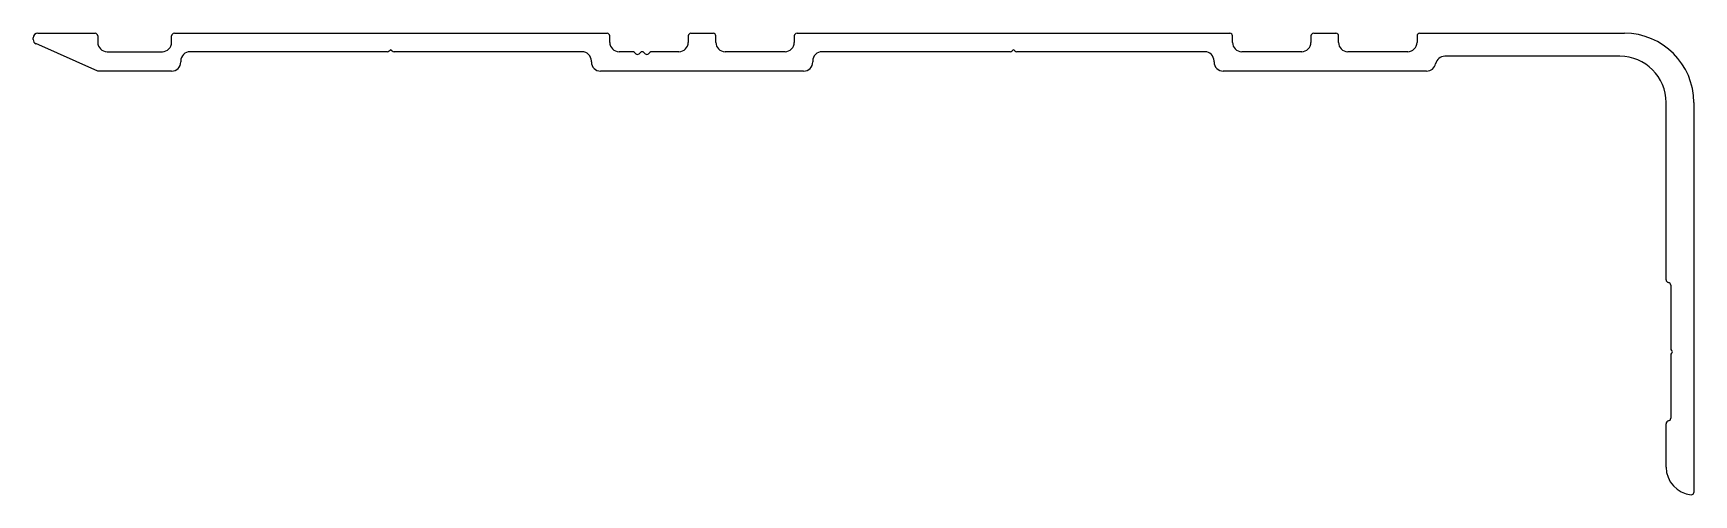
# Model space of a CAD drawing. Extents: x 1796 to 1976, y 1672 to 1722.
import ezdxf

# ---------------------------------------------------------------- set-up
doc = ezdxf.new("R2010")
doc.units = 0
doc.layers.get('0').update_dxf_attribs({"linetype": 'CONTINUOUS'})

msp = doc.modelspace()

# ---------------------------------------------------------------- linework, layer by layer
for p, q in [((1796.42, 1721.23), (1796.42, 1721.41)), ((1796.92, 1721.91), (1803.12, 1721.91)), ((1803.42, 1721.61), (1803.42, 1720.91)), ((1811.42, 1720.91), (1811.42, 1721.61)), ((1811.72, 1721.91), (1858.62, 1721.91)), ((1858.92, 1720.91), (1858.92, 1721.61)), ((1867.42, 1721.61), (1867.42, 1720.91)), ((1867.72, 1721.91), (1870.12, 1721.91)), ((1870.42, 1720.91), (1870.42, 1721.61)), ((1878.92, 1721.61), (1878.92, 1720.91)), ((1879.22, 1721.91), (1926.12, 1721.91)), ((1926.42, 1720.91), (1926.42, 1721.61)), ((1934.92, 1721.61), (1934.92, 1720.91)), ((1935.22, 1721.91), (1937.62, 1721.91)), ((1937.92, 1720.91), (1937.92, 1721.61)), ((1946.42, 1721.61), (1946.42, 1720.91)), ((1946.72, 1721.91), (1968.92, 1721.91)), ((1803.42, 1717.81), (1796.72, 1720.78)), ((1804.42, 1719.91), (1810.42, 1719.91)), ((1834.81, 1719.91), (1813.42, 1719.91)), ((1835.02, 1720), (1835.1, 1720.08)), ((1835.24, 1720.08), (1835.33, 1720)), ((1855.92, 1719.91), (1835.54, 1719.91)), ((1861.41, 1719.91), (1859.92, 1719.91)), ((1861.75, 1719.68), (1861.59, 1719.84)), ((1862.26, 1719.84), (1862.1, 1719.68)), ((1862.61, 1719.84), (1862.77, 1719.68)), ((1863.12, 1719.68), (1863.27, 1719.84)), ((1866.42, 1719.91), (1863.45, 1719.91)), ((1877.92, 1719.91), (1871.42, 1719.91)), ((1902.31, 1719.91), (1881.92, 1719.91)), ((1902.52, 1720), (1902.6, 1720.08)), ((1902.74, 1720.08), (1902.83, 1720)), ((1923.42, 1719.91), (1903.04, 1719.91)), ((1933.92, 1719.91), (1927.42, 1719.91)), ((1945.42, 1719.91), (1938.92, 1719.91)), ((1968.42, 1719.41), (1949.42, 1719.41)), ((1811.42, 1717.81), (1803.42, 1717.81)), ((1812.42, 1718.91), (1812.42, 1718.81)), ((1856.92, 1718.81), (1856.92, 1718.91)), ((1879.92, 1717.81), (1857.92, 1717.81)), ((1880.92, 1718.91), (1880.92, 1718.81)), ((1924.42, 1718.81), (1924.42, 1718.91)), ((1947.46, 1717.81), (1925.42, 1717.81)), ((1973.42, 1695.2), (1973.42, 1714.41)), ((1976.42, 1714.41), (1976.42, 1672.17)), ((1973.92, 1694.61), (1973.92, 1687.77)), ((1973.92, 1687.04), (1973.92, 1680.21)), ((1974.01, 1687.56), (1974.09, 1687.48)), ((1974.09, 1687.34), (1974.01, 1687.26)), ((1973.42, 1674.91), (1973.42, 1679.62))]:
    msp.add_line(p, q)
for centre, radius, start, end in [((1796.92, 1721.41), 0.5, 90, 180), ((1796.92, 1721.23), 0.5, 180, 246.1135), ((1803.12, 1721.61), 0.3, 0, 90), ((1804.42, 1720.91), 1, 180, 270), ((1810.42, 1720.91), 1, 270, 0), ((1811.72, 1721.61), 0.3, 90, 180), ((1858.62, 1721.61), 0.3, 0, 90), ((1859.92, 1720.91), 1, 180, 270), ((1866.42, 1720.91), 1, 270, 0), ((1867.72, 1721.61), 0.3, 90, 180), ((1870.12, 1721.61), 0.3, 0, 90), ((1871.42, 1720.91), 1, 180, 270), ((1877.92, 1720.91), 1, 270, 0), ((1879.22, 1721.61), 0.3, 90, 180), ((1926.12, 1721.61), 0.3, 0, 90), ((1927.42, 1720.91), 1, 180, 270), ((1933.92, 1720.91), 1, 270, 0), ((1935.22, 1721.61), 0.3, 90, 180), ((1937.62, 1721.61), 0.3, 0, 90), ((1938.92, 1720.91), 1, 180, 270), ((1945.42, 1720.91), 1, 270, 0), ((1946.72, 1721.61), 0.3, 90, 180), ((1968.92, 1714.41), 7.5, 0, 90), ((1813.42, 1718.91), 1, 90, 180), ((1834.81, 1720.21), 0.3, 270, 315), ((1835.17, 1720.01), 0.1, 45, 135), ((1835.54, 1720.21), 0.3, 225, 270), ((1855.92, 1718.91), 1, 0, 90), ((1861.41, 1719.66), 0.25, 45, 90), ((1861.92, 1719.86), 0.25, 225, 315), ((1862.43, 1719.66), 0.25, 45, 135), ((1862.94, 1719.86), 0.25, 225, 315), ((1863.45, 1719.66), 0.25, 90, 135), ((1881.92, 1718.91), 1, 90, 180), ((1902.31, 1720.21), 0.3, 270, 315), ((1902.67, 1720.01), 0.1, 45, 135), ((1903.04, 1720.21), 0.3, 225, 270), ((1923.42, 1718.91), 1, 0, 90), ((1949.42, 1718.41), 1, 90, 168.463), ((1968.42, 1714.41), 5, 0, 90), ((1811.42, 1718.81), 1, 270, 0), ((1857.92, 1718.81), 1, 180, 270), ((1879.92, 1718.81), 1, 270, 0), ((1925.42, 1718.81), 1, 180, 270), ((1947.46, 1718.81), 1, 270, 348.463), ((1973.72, 1695.2), 0.3, 180, 260.4059), ((1973.62, 1694.61), 0.3, 0, 80.4059), ((1974.22, 1687.77), 0.3, 180, 225), ((1974.22, 1687.04), 0.3, 135, 180), ((1974.02, 1687.41), 0.1, 315, 45), ((1973.72, 1679.62), 0.3, 99.5941, 180), ((1973.62, 1680.21), 0.3, 279.5941, 0), ((1976.42, 1674.91), 3, 180, 264.7841), ((1976.17, 1672.17), 0.25, 264.7841, 0)]:
    msp.add_arc(centre, radius, start, end)

doc.saveas('drawing.dxf')
